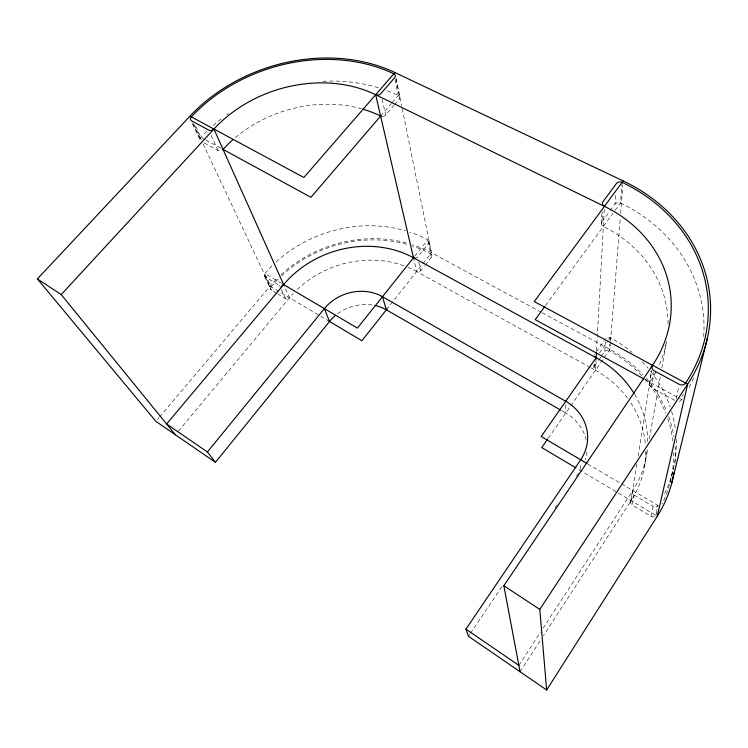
<?xml version="1.0" encoding="UTF-8"?>
<svg xmlns="http://www.w3.org/2000/svg" width="748" height="748" viewBox="0 0 748 748"><rect width="100%" height="100%" fill="white"/><g stroke="black" fill="none" stroke-linecap="round" stroke-linejoin="round"><path stroke-width="0.56" stroke-dasharray="3.74 2.81" d="M586.189 440.058A45.123 41.664 1.3 0 0 565.759 413.018L565.769 403.415M580.355 469.426L580.532 464.078M593.921 367.764L594.155 363.191M601.373 223.559L601.897 213.461M627.507 398.029A102.644 94.837 1.4 0 0 595.455 370.279A3.207 2.833 3.5 0 1 594.389 366.361L594.51 364.08M668.058 323.865A130.825 113.958 -3.4 0 0 603.327 226.485A4.058 3.347 -0.5 0 1 601.953 221.904L602.486 211.778M596.081 358.881L595.455 370.279L591.369 368.016M596.539 350.513L604.365 207.495M601.514 356.132L604.758 351.476L605.422 341.827M610.181 210.684L614.987 204.139L615.697 193.835M641.775 375.674A129.834 120.007 1.6 0 0 609.134 350.588L609.629 344.145M609.966 339.854L610.125 337.713A3.272 2.842 3.3 0 0 605.646 338.62M622.102 182.353L620.513 202.989L613.631 212.404M610.508 342.434L609.957 349.41L547.723 438.992M610.592 341.275L620.251 218.098M620.616 213.451L622.804 185.56M630.648 502.254L632.369 491.286M649.273 384.154L651.405 370.643M636.931 463.956L631.125 500.674L543.525 635.557M638.203 455.925L651.658 370.924M654.5 516.438A3.506 3.216 20.7 0 1 651.022 516.251L632.341 505.124L633.986 495.054A3.553 3.254 16.8 0 1 632.733 490.51A105.075 96.614 0.8 0 0 647.226 449.389M674.743 400.358L651.489 387.632L654.042 371.943M644.514 466.378L647.534 449.23M649.339 438.945L660.409 376.076M661.821 368.072L666.449 341.78M651.022 516.251L653.135 506.377A3.59 3.282 19.6 0 0 658.006 505.424L655.772 515.316L576.755 468.37M676.229 398.703L678.829 386.576M679.175 401.433A4.516 3.955 11.7 0 0 681.886 399.675L683.139 394.149M670.002 482.881L673.499 468.463M520.038 671.723L540.355 640.438M518.841 665.383L540.477 632.172M543.02 628.264L632.733 490.51M468.435 636.239L469.735 634.313M470.389 633.35L502.263 586.133M554.951 508.07L557.55 504.217M576.418 476.27L579.017 472.418M599.475 352.972L608.143 340.555M608.797 339.62L610.125 337.713A132.91 122.27 0.9 0 1 632.125 352.476M594.389 366.361L598.278 360.779M598.924 359.853L600.868 357.058M596.371 351.878L604.319 340.508M601.953 221.904L609.498 211.619M545.507 305.539L612.949 213.33M386.361 309.831L431.502 252.815L401.863 106.768M407.81 267.279A94.837 82.458 -19.4 0 1 416.673 271.533A2.945 2.496 -13.2 0 0 420.769 270.692L424.294 266.232M425.004 265.334L431.353 257.293A2.936 2.468 -12.3 0 0 430.661 253.871A119.942 104.337 -19.4 0 0 412.017 245.886M414.729 256.209L427.791 239.828A122.588 105.926 -19.3 0 0 409.867 232.123M178.379 431.194L289.523 297.732A94.837 82.458 -19.4 0 1 293.197 293.571M157.398 419.6L158.903 417.823M159.651 416.935L270.037 286.157A121.457 105.664 -19.4 0 1 278.48 277.115M382.368 116.464A3.665 2.842 -13.6 0 0 385.688 115.005L393.859 105.459M394.598 104.598L399.058 99.391A3.637 2.805 -12.8 0 0 398.263 95.51A150.067 120.662 -18.5 0 0 387.137 90.732M380.62 116.071L391.428 103.476M392.186 102.588L398.263 95.51M541.243 312.215L431.502 252.815A121.457 105.664 -19.4 0 0 412.625 244.727M542.263 312.767L609.957 349.41A131.48 121.541 1.6 0 1 643.018 374.776M205.017 139.549L200.941 137.323L194.695 124.028M205.962 140.063L223.044 149.385M644.954 379.535L681.886 399.675M204.241 142.896L218.033 150.442A3.656 2.805 -21.4 0 0 221.53 150.451M590.35 367.455L416.673 271.533L413.728 258.827M561.729 410.699L565.759 413.018M281.659 283.417L264.914 273.544A122.588 105.926 -19.3 0 1 272.16 265.708M587.685 463.938L658.006 505.424M276.526 293.244L271.552 290.28A2.927 2.431 -23.2 0 1 271.15 286.821L264.914 273.544A2.992 2.468 -23.1 0 0 265.316 277.05L279.49 285.437A3.011 2.496 -22.6 0 0 280.145 285.717M633.986 495.054L653.135 506.377M329.503 321.49L270.037 286.157L201.913 141.484M277.517 293.833L285.474 298.574A2.945 2.468 -22.8 0 0 289.523 297.732L283.632 284.586M192.629 122.915L200.801 140.259M265.316 277.05L271.552 290.28M192.554 123.888L200.268 140.213M264.437 276.096L270.683 289.336M193.956 124.589L201.418 140.428M211.095 135.201L218.033 150.442M279.49 285.437L280.874 288.466M281.332 289.476L285.474 298.574M382.144 99.25L385.688 115.005M418.852 262.211L420.769 270.692M396.075 78.25L401.629 105.636M395.991 78.961L399.703 97.231M428.997 241.38L431.848 255.405M394.991 79.512L399.058 99.391M431.353 257.293L427.791 239.828A2.992 2.506 -12.3 0 1 428.492 243.296L417.655 256.91A3.011 2.534 -13.2 0 1 415.71 258.069M645.692 451.296A102.644 94.837 1.4 0 1 631.125 500.674A3.469 3.188 17.9 0 0 632.341 505.124M630.966 402.994A102.644 94.837 1.4 0 1 645.44 445.266M281.061 274.666A121.457 105.664 -19.4 0 1 408.202 243.381M297.134 289.598A94.837 82.458 -19.4 0 1 404.444 265.97M675.07 446.537A131.48 121.541 1.6 0 1 674.986 464.022M646.263 378.376A131.48 121.541 1.6 0 1 666.571 411.017M668.665 416.412A131.48 121.541 1.6 0 1 673.948 436.935M337.666 313.721A41.701 36.231 -19.3 0 1 372.654 305.053M634.669 394.458A105.075 96.614 0.8 0 1 647.6 443.227M586.984 451.829A45.123 41.664 1.3 0 1 585.488 459.618M206.869 131.255A150.067 120.662 -18.5 0 0 200.941 137.323A3.628 2.758 -21.8 0 0 201.287 141.279M213.152 125.458A150.067 120.662 -18.5 0 1 223.203 117.324M226.709 114.771A150.067 120.662 -18.5 0 1 228.486 113.518M322.921 81.317A150.067 120.662 -18.5 0 1 378.413 87.768M235.321 137.604A118.623 95.305 -18.5 0 1 361.443 108.759M703.672 336.619A165.532 144.308 -3.3 0 0 620.513 202.989A4.039 3.291 -0.1 0 0 614.987 204.139M693.518 377.992A165.532 144.308 -3.3 0 1 687.992 389.456M666.393 342.116A130.825 113.958 -3.4 0 1 659.194 365.351M655.846 372.233A130.825 113.958 -3.4 0 1 649.872 382.209A4.451 3.908 9.1 0 0 651.489 387.632M271.15 286.821A119.942 104.337 -19.4 0 1 278.228 279.107M281.388 276.059A119.942 104.337 -19.4 0 1 408.745 244.867M276.049 261.996A122.588 105.926 -19.3 0 1 405.435 230.739M673.639 452.288A129.834 120.007 1.6 0 1 662.111 504.021M657.352 512.763A129.834 120.007 1.6 0 1 655.772 515.316M644.982 379.217A129.834 120.007 1.6 0 1 665.729 413.242M667.702 418.6A129.834 120.007 1.6 0 1 672.807 440.853M604.758 351.476A3.198 2.796 3.8 0 1 609.134 350.588M676.192 439.179A132.91 122.27 0.9 0 1 664.046 494.793M642.195 361.752A132.91 122.27 0.9 0 1 648.095 368.24M650.573 371.26A132.91 122.27 0.9 0 1 670.124 406.809M671.601 411.428A132.91 122.27 0.9 0 1 675.388 429.474M594.576 355.197A3.282 2.88 3 0 1 594.707 354.459"/><path stroke-width="1.12" d="M596.1 358.647L596.418 352.832M215.452 462.32L207.42 451.97L324.37 308.615A42.617 36.783 -19.2 0 1 382.462 296.685L565.769 401.283A46.189 42.44 0.6 0 1 580.672 459.805L465.948 629.133L468.435 636.239L546.648 690.011L657.277 516.214L687.664 384.192A172.779 149.329 -3.7 0 0 623.168 180.913L394.916 72.547A156.201 124.177 -18.4 0 0 189.983 116.136L37.4 278.92L155.902 421.376L215.452 462.32L329.503 321.49A41.701 36.231 -19.3 0 1 335.665 315.282M671.676 483.339L707.421 338.002M546.648 690.011L539.794 609.396L687.664 384.192L534.25 301.566L623.168 180.913M520.038 671.723L503.834 585.74L652.555 365.276A134.827 116.408 -3.8 0 0 604.431 206.336A4.179 3.403 -0.9 0 1 603.019 201.661L616.417 183.531A4.161 3.347 -0.5 0 1 622.102 182.353A170.6 147.44 -3.7 0 1 685.635 383.098A4.666 4.058 10.8 0 1 679.306 384.369L654.229 370.821A4.591 4.002 8.3 0 1 652.555 365.276M547.723 438.992L541.748 447.575L575.904 467.865M596.203 357.656L541.178 436.505L587.115 463.601M544.815 306.484L535.185 319.648L643.935 378.974M387.127 308.868L361.901 340.733L328.952 321.163M413.999 257.116L357.413 328.11L283.006 284.221M414.934 258.135A3.011 2.534 -13.2 0 1 413.485 257.77A96.931 83.711 -19.3 0 0 283.632 284.586L166.608 423.994L207.42 451.97M380.797 115.865L310.925 197.322L222.324 148.992M394.916 72.547L303.866 177.482L189.983 116.136M37.4 278.92L61.224 294.59L213.928 129.03A121.924 96.838 -18.4 0 1 375.664 94.725M413.522 257.938L375.664 94.725L604.431 206.336M413.485 257.77L596.147 357.75A105.075 96.614 0.8 0 1 634.145 393.579M375.085 305.511A41.701 36.231 -19.3 0 1 386.361 309.831L560.72 410.119M503.834 585.74L539.794 609.396M465.948 629.133L518.841 665.383M61.224 294.59L175.397 434.784M283.819 285.007L213.928 129.03A3.749 2.842 -21.3 0 1 208.776 130.124L191.666 120.877A3.731 2.796 -21.7 0 1 191.329 116.866A154.238 122.607 -18.4 0 1 393.822 73.8A3.731 2.842 -12.9 0 1 394.626 77.736L380.872 93.622A3.759 2.88 -13.6 0 1 375.664 94.725M324.37 308.615L329.503 321.49M382.462 296.685L386.361 309.831M673.92 472.755A131.48 121.541 1.6 0 1 673.583 474.69M673.406 475.653A131.48 121.541 1.6 0 1 657.277 516.214M283.632 284.586A3.011 2.496 -22.6 0 1 281.65 285.745M596.147 357.75A3.282 2.88 3 0 1 594.969 356.656M222.352 149.993A3.656 2.805 -21.4 0 0 223.044 149.385A118.623 95.305 -18.5 0 1 232.722 139.848M362.5 109.058A118.623 95.305 -18.5 0 1 380.62 116.071A3.665 2.842 -13.6 0 0 381.443 116.361"/></g></svg>
